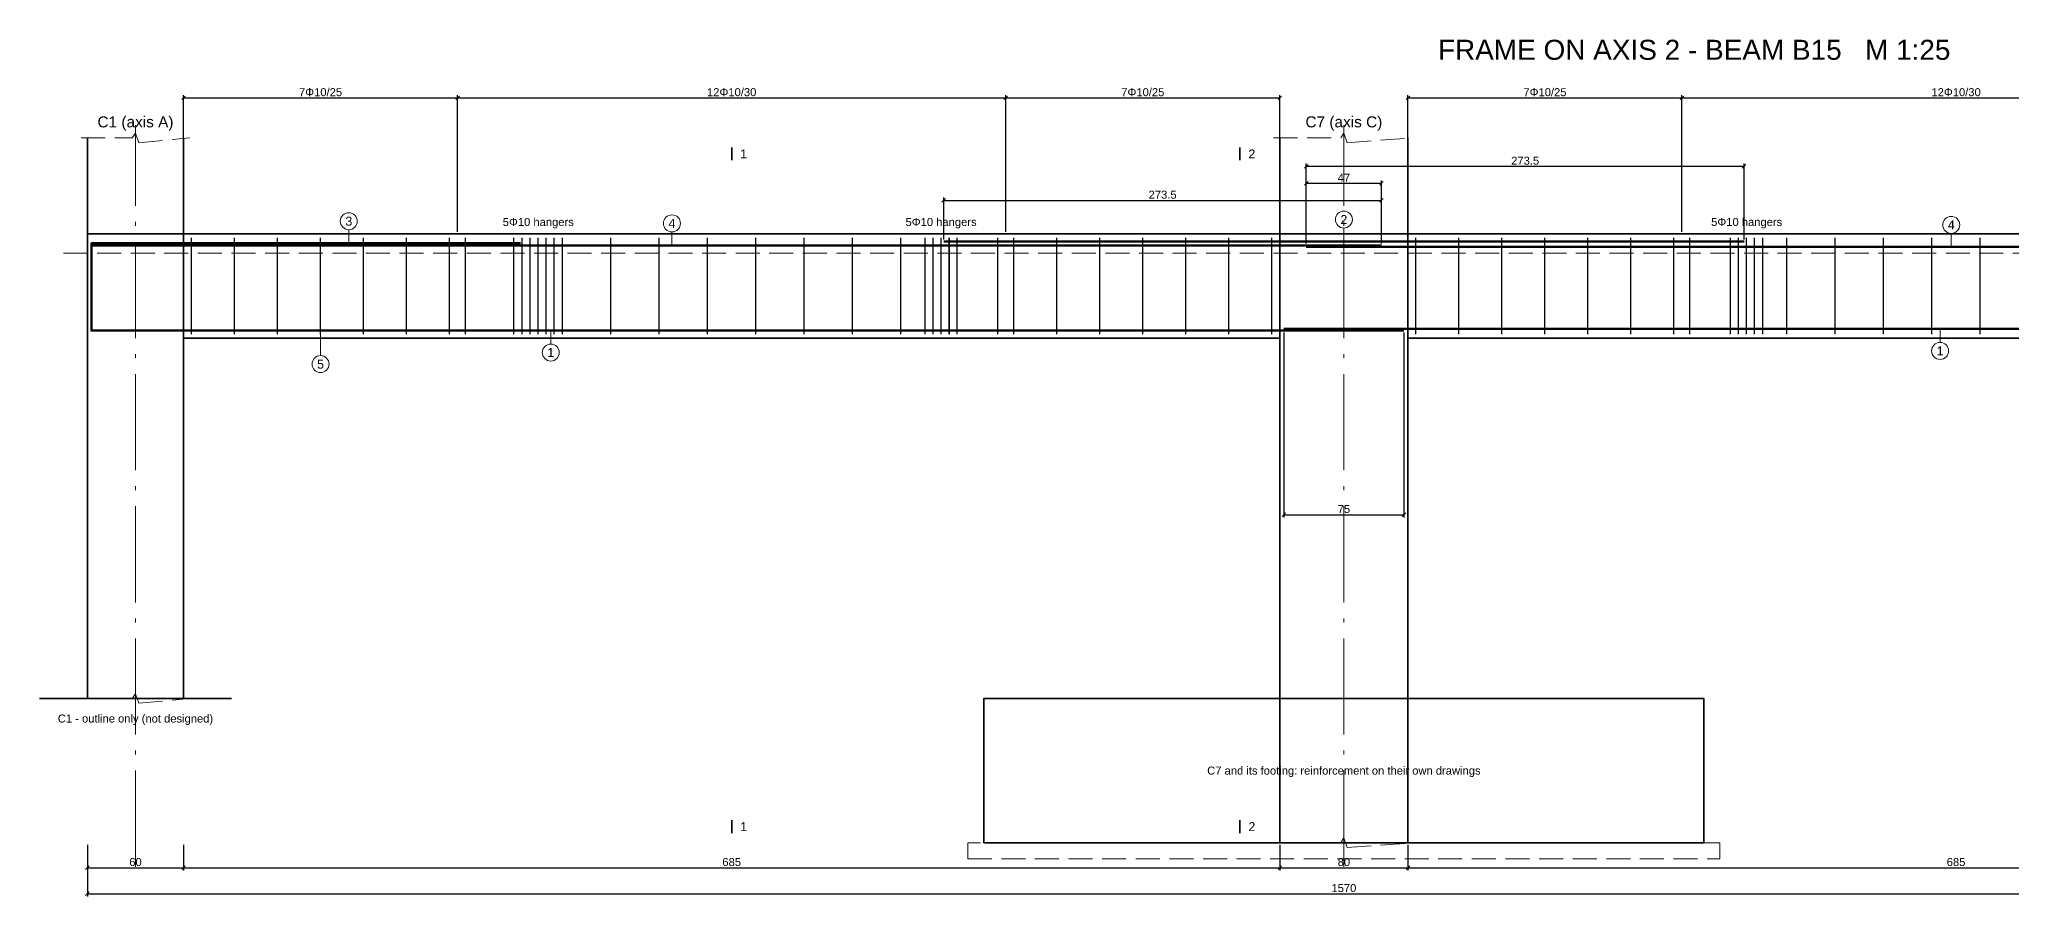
# Model space of a CAD drawing. Header units: millimetres. Extents: x -455 to 11942, y -2742 to 3320.
# Drawn here: x 3557 to 4789, y -1955 to -1420 of the extents above; entities that cross this region are included whole.
import ezdxf
from ezdxf.enums import TextEntityAlignment as Align

# ---------------------------------------------------------------- set-up
doc = ezdxf.new("R2010")
doc.units = ezdxf.units.MM
doc.linetypes.add('RC_AXIS', pattern=[82.5, 60, -10, 2.5, -10])
doc.linetypes.add('RC_DASHED', pattern=[21, 15, -6])
for name, color, linetype, lineweight in [('D-AXIS', 2, 'RC_AXIS', 13), ('D-BARS', 1, 'Continuous', 50), ('D-CONCRETE', 7, 'Continuous', 35), ('D-DIM', 3, 'Continuous', 18), ('D-HIDDEN', 8, 'RC_DASHED', 13), ('D-LINKS', 5, 'Continuous', 25), ('D-TEXT', 7, 'Continuous', 18)]:
    doc.layers.add(name, color=color, linetype=linetype, lineweight=lineweight)
doc.styles.add('RC_TEXT', font='arial.ttf')
doc.dimstyles.new('RC_D25', dxfattribs={"dimtxt": 5, "dimasz": 2.25, "dimexe": 1.75, "dimexo": 1.25, "dimgap": 1, "dimtad": 1, "dimdec": 1, "dimdsep": 46, "dimtxsty": 'RC_TEXT', "dimblk": 'OBLIQUE', "dimcen": 2.5, "dimclrd": 3, "dimclre": 3, "dimclrt": 3, "dimazin": 3, "dimtfac": 1, "dimtmove": 2, "dimatfit": 3})

# ---------------------------------------------------------------- blocks, each defined once
blk = doc.blocks.new('_Oblique')
at = {"color": 0, "linetype": 'ByBlock', "lineweight": -2}
blk.add_line((-0.5, -0.5), (0.5, 0.5), dxfattribs=at)

msp = doc.modelspace()

# ---------------------------------------------------------------- linework, layer by layer
at = {"layer": 'D-AXIS'}
for p, q in [((3616.62, -1936.02), (3616.62, -1473.02)), ((4371.62, -1936.02), (4371.62, -1473.02))]:
    msp.add_line(p, q, dxfattribs=at)
at = {"layer": 'D-BARS'}
for points in [[(3589.12, -1601.77), (3589.12, -1546.77), (3857.12, -1546.77)], [(3589.12, -1563.12), (3589.12, -1548.12), (4395.12, -1548.12)], [(4121.62, -1545.77), (4621.62, -1545.77)], [(4348.12, -1549.12), (5154.12, -1549.12), (5154.12, -1564.12)], [(3589.12, -1571.27), (3589.12, -1601.27), (4409.12, -1601.27)], [(4334.12, -1600.27), (5154.12, -1600.27), (5154.12, -1570.27)]]:
    msp.add_lwpolyline(points, dxfattribs=at)
at = {"layer": 'D-CONCRETE'}
for p, q in [((3586.62, -1831.02), (3586.62, -1481.02)), ((3646.62, -1831.02), (3646.62, -1481.02)), ((3989.12, -1495.02), (3989.12, -1487.02)), ((4306.62, -1495.02), (4306.62, -1487.02)), ((4331.62, -1921.02), (4331.62, -1481.02)), ((4411.62, -1921.02), (4411.62, -1481.02)), ((3586.62, -1541.02), (5156.62, -1541.02)), ((3646.62, -1606.02), (4331.62, -1606.02)), ((4411.62, -1606.02), (5096.62, -1606.02)), ((3556.62, -1831.02), (3676.62, -1831.02)), ((3989.12, -1915.02), (3989.12, -1907.02)), ((4306.62, -1915.02), (4306.62, -1907.02))]:
    msp.add_line(p, q, dxfattribs=at)
msp.add_lwpolyline([(4146.62, -1921.02), (4596.62, -1921.02), (4596.62, -1831.02), (4146.62, -1831.02)], close=True, dxfattribs=at)
at = {"layer": 'D-HIDDEN'}
msp.add_line((3571.62, -1553.02), (5171.62, -1553.02), dxfattribs=at)
for points in [[(3582.62, -1481.02), (3614.62, -1481.02), (3616.62, -1478.02), (3618.62, -1484.02), (3650.62, -1481.02)], [(4327.62, -1481.02), (4369.62, -1481.02), (4371.62, -1478.02), (4373.62, -1484.02), (4415.62, -1481.02)], [(3582.62, -1831.02), (3614.62, -1831.02), (3616.62, -1828.02), (3618.62, -1834.02), (3650.62, -1831.02)], [(4327.62, -1921.02), (4369.62, -1921.02), (4371.62, -1918.02), (4373.62, -1924.02), (4415.62, -1921.02)]]:
    msp.add_lwpolyline(points, dxfattribs=at)
msp.add_lwpolyline([(4136.62, -1931.02), (4606.62, -1931.02), (4606.62, -1921.02), (4136.62, -1921.02)], close=True, dxfattribs=at)
at = {"layer": 'D-LINKS'}
for p, q in [((3651.62, -1603.52), (3651.62, -1543.52)), ((3678.49, -1603.52), (3678.49, -1543.52)), ((3705.37, -1603.52), (3705.37, -1543.52)), ((3732.24, -1603.52), (3732.24, -1543.52)), ((3759.12, -1603.52), (3759.12, -1543.52)), ((3785.99, -1603.52), (3785.99, -1543.52)), ((3812.87, -1603.52), (3812.87, -1543.52)), ((3822.87, -1603.52), (3822.87, -1543.52)), ((3853.09, -1603.52), (3853.09, -1543.52)), ((3858.28, -1603.52), (3858.28, -1543.52)), ((3863.28, -1603.52), (3863.28, -1543.52)), ((3868.28, -1603.52), (3868.28, -1543.52)), ((3873.28, -1603.52), (3873.28, -1543.52)), ((3878.28, -1603.52), (3878.28, -1543.52)), ((3883.32, -1603.52), (3883.32, -1543.52)), ((3913.55, -1603.52), (3913.55, -1543.52)), ((3943.78, -1603.52), (3943.78, -1543.52)), ((3974, -1603.52), (3974, -1543.52)), ((4004.23, -1603.52), (4004.23, -1543.52)), ((4034.46, -1603.52), (4034.46, -1543.52)), ((4064.68, -1603.52), (4064.68, -1543.52)), ((4094.91, -1603.52), (4094.91, -1543.52)), ((4109.95, -1603.52), (4109.95, -1543.52)), ((4114.95, -1603.52), (4114.95, -1543.52)), ((4119.95, -1603.52), (4119.95, -1543.52)), ((4124.95, -1603.52), (4124.95, -1543.52)), ((4125.14, -1603.52), (4125.14, -1543.52)), ((4129.95, -1603.52), (4129.95, -1543.52)), ((4155.37, -1603.52), (4155.37, -1543.52)), ((4165.37, -1603.52), (4165.37, -1543.52)), ((4192.24, -1603.52), (4192.24, -1543.52)), ((4219.12, -1603.52), (4219.12, -1543.52)), ((4245.99, -1603.52), (4245.99, -1543.52)), ((4272.87, -1603.52), (4272.87, -1543.52)), ((4299.74, -1603.52), (4299.74, -1543.52)), ((4326.62, -1603.52), (4326.62, -1543.52)), ((4416.62, -1603.52), (4416.62, -1543.52)), ((4443.49, -1603.52), (4443.49, -1543.52)), ((4470.37, -1603.52), (4470.37, -1543.52)), ((4497.24, -1603.52), (4497.24, -1543.52)), ((4524.12, -1603.52), (4524.12, -1543.52)), ((4550.99, -1603.52), (4550.99, -1543.52)), ((4577.87, -1603.52), (4577.87, -1543.52)), ((4587.87, -1603.52), (4587.87, -1543.52)), ((4613.28, -1603.52), (4613.28, -1543.52)), ((4618.09, -1603.52), (4618.09, -1543.52)), ((4618.28, -1603.52), (4618.28, -1543.52)), ((4623.28, -1603.52), (4623.28, -1543.52)), ((4628.28, -1603.52), (4628.28, -1543.52)), ((4633.28, -1603.52), (4633.28, -1543.52)), ((4648.32, -1603.52), (4648.32, -1543.52)), ((4678.55, -1603.52), (4678.55, -1543.52)), ((4708.78, -1603.52), (4708.78, -1543.52)), ((4739, -1603.52), (4739, -1543.52)), ((4769.23, -1603.52), (4769.23, -1543.52))]:
    msp.add_line(p, q, dxfattribs=at)
at = {"layer": 'D-TEXT'}
for p, q in [((3749.92, -1538.33), (3749.92, -1546.77)), ((3951.82, -1539.68), (3951.82, -1548.12)), ((4371.62, -1537.33), (4371.62, -1545.77)), ((4751.12, -1540.68), (4751.12, -1549.12)), ((3732.24, -1616.95), (3732.24, -1600.52)), ((3876.12, -1609.7), (3876.12, -1601.27)), ((4744.12, -1608.7), (4744.12, -1600.27))]:
    msp.add_line(p, q, dxfattribs=at)
for centre in [(3749.92, -1533.02), (4371.62, -1532.02), (3951.82, -1534.37), (4751.12, -1535.37), (3876.12, -1615.02), (4744.12, -1614.02), (3732.24, -1622.27)]:
    msp.add_circle(centre, 5.31, dxfattribs=at)

# ---------------------------------------------------------------- texts
at = {"layer": 'D-TEXT', "style": 'RC_TEXT'}
for s, height, p in [('FRAME ON AXIS 2 - BEAM B15   M 1:25', 12.5, (4590.5, -1426.02)), ('C1 (axis A)', 6.875, (3616.62, -1471.02)), ('C7 (axis C)', 6.875, (4371.62, -1471.02)), ('1', 5.62, (3996.62, -1491.02)), ('2', 5.62, (4314.12, -1491.02)), ('3', 5.62, (3749.92, -1533.02)), ('5Φ10 hangers', 5, (3868.28, -1533.52)), ('4', 5.62, (3951.82, -1534.37)), ('5Φ10 hangers', 5, (4119.95, -1533.52)), ('2', 5.62, (4371.62, -1532.02)), ('5Φ10 hangers', 5, (4623.28, -1533.52)), ('4', 5.62, (4751.12, -1535.37)), ('1', 5.62, (3876.12, -1615.02)), ('1', 5.62, (4744.12, -1614.02)), ('5', 5.62, (3732.24, -1622.27)), ('C1 - outline only (not designed)', 5, (3616.62, -1843.52)), ('C7 and its footing: reinforcement on their own drawings', 5, (4371.62, -1876.02)), ('1', 5.62, (3996.62, -1911.02)), ('2', 5.62, (4314.12, -1911.02))]:
    msp.add_text(s, height=height, dxfattribs=at).set_placement(p, align=Align.MIDDLE_CENTER)

# ---------------------------------------------------------------- dimensions: what is measured, and where the dimension line sits
at = {"layer": 'D-DIM'}
for base, p1, p2, text in [((3646.62, -1456.02), (3646.62, -1541.02), (3817.87, -1541.02), '7Φ10/25'), ((3817.87, -1456.02), (3817.87, -1541.02), (4160.37, -1541.02), '12Φ10/30'), ((4160.37, -1456.02), (4160.37, -1541.02), (4331.62, -1541.02), '7Φ10/25'), ((4411.62, -1456.02), (4411.62, -1541.02), (4582.87, -1541.02), '7Φ10/25'), ((4582.87, -1456.02), (4582.87, -1541.02), (4925.37, -1541.02), '12Φ10/30')]:
    msp.add_linear_dim(base=base, p1=p1, p2=p2, text=text, dimstyle='RC_D25', dxfattribs=at).render()
for base, p1, p2 in [((4348.12, -1498.77), (4348.12, -1545.77), (4621.62, -1545.77)), ((4348.12, -1509.39), (4348.12, -1548.12), (4395.12, -1548.12)), ((4121.62, -1520.02), (4121.62, -1545.77), (4395.12, -1545.77)), ((4334.12, -1716.27), (4334.12, -1601.27), (4409.12, -1601.27)), ((3586.62, -1936.64), (3586.62, -1921.02), (3646.62, -1921.02)), ((3586.62, -1952.89), (3586.62, -1921.02), (5156.62, -1921.02)), ((3646.62, -1936.64), (3646.62, -1921.02), (4331.62, -1921.02)), ((4331.62, -1936.64), (4331.62, -1921.02), (4411.62, -1921.02)), ((4411.62, -1936.64), (4411.62, -1921.02), (5096.62, -1921.02))]:
    msp.add_linear_dim(base=base, p1=p1, p2=p2, dimstyle='RC_D25', dxfattribs=at).render()

doc.saveas('drawing.dxf')
